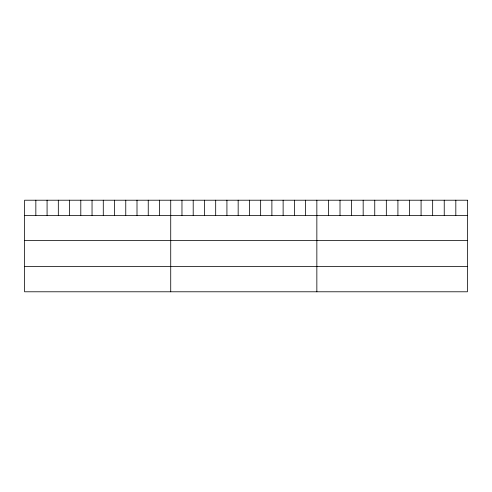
<?xml version="1.0" encoding="UTF-8"?>
<svg xmlns="http://www.w3.org/2000/svg" width="492" height="492" viewBox="0 0 492 492"><rect width="100%" height="100%" fill="white"/><g stroke="black" fill="none" stroke-linecap="round" stroke-linejoin="round"><path stroke-width="0.74" d="M24.6 215.398L467.4 215.398M24.6 240.606L467.4 240.606M24.6 266.578L467.4 266.578M455.82 200.213L455.82 215.398M444.239 200.213L444.239 215.398M432.659 200.213L432.659 215.398M421.078 200.213L421.078 215.398M409.498 200.213L409.498 215.398M397.917 200.213L397.917 215.398M386.331 200.213L386.331 215.398M374.75 200.213L374.75 215.398M363.17 200.213L363.17 215.398M351.589 200.213L351.589 215.398M340.009 200.213L340.009 215.398M328.428 200.213L328.428 215.398M316.848 200.213L316.848 291.787M305.606 200.213L305.606 215.398M294.37 200.213L294.37 215.398M283.128 200.213L283.128 215.398M271.885 200.213L271.885 215.398M260.649 200.213L260.649 215.398M249.407 200.213L249.407 215.398M238.165 200.213L238.165 215.398M226.923 200.213L226.923 215.398M215.687 200.213L215.687 215.398M204.444 200.213L204.444 215.398M193.202 200.213L193.202 215.398M181.966 200.213L181.966 215.398M170.724 200.213L170.724 291.787M159.482 200.213L159.482 215.398M148.246 200.213L148.246 215.398M137.004 200.213L137.004 215.398M125.761 200.213L125.761 215.398M114.525 200.213L114.525 215.398M103.283 200.213L103.283 215.398M92.041 200.213L92.041 215.398M80.799 200.213L80.799 215.398M69.563 200.213L69.563 215.398M58.32 200.213L58.32 215.398M47.078 200.213L47.078 215.398M35.842 200.213L35.842 215.398M467.4 200.213L24.6 200.213L24.6 291.787L467.4 291.787L467.4 200.213"/></g></svg>
